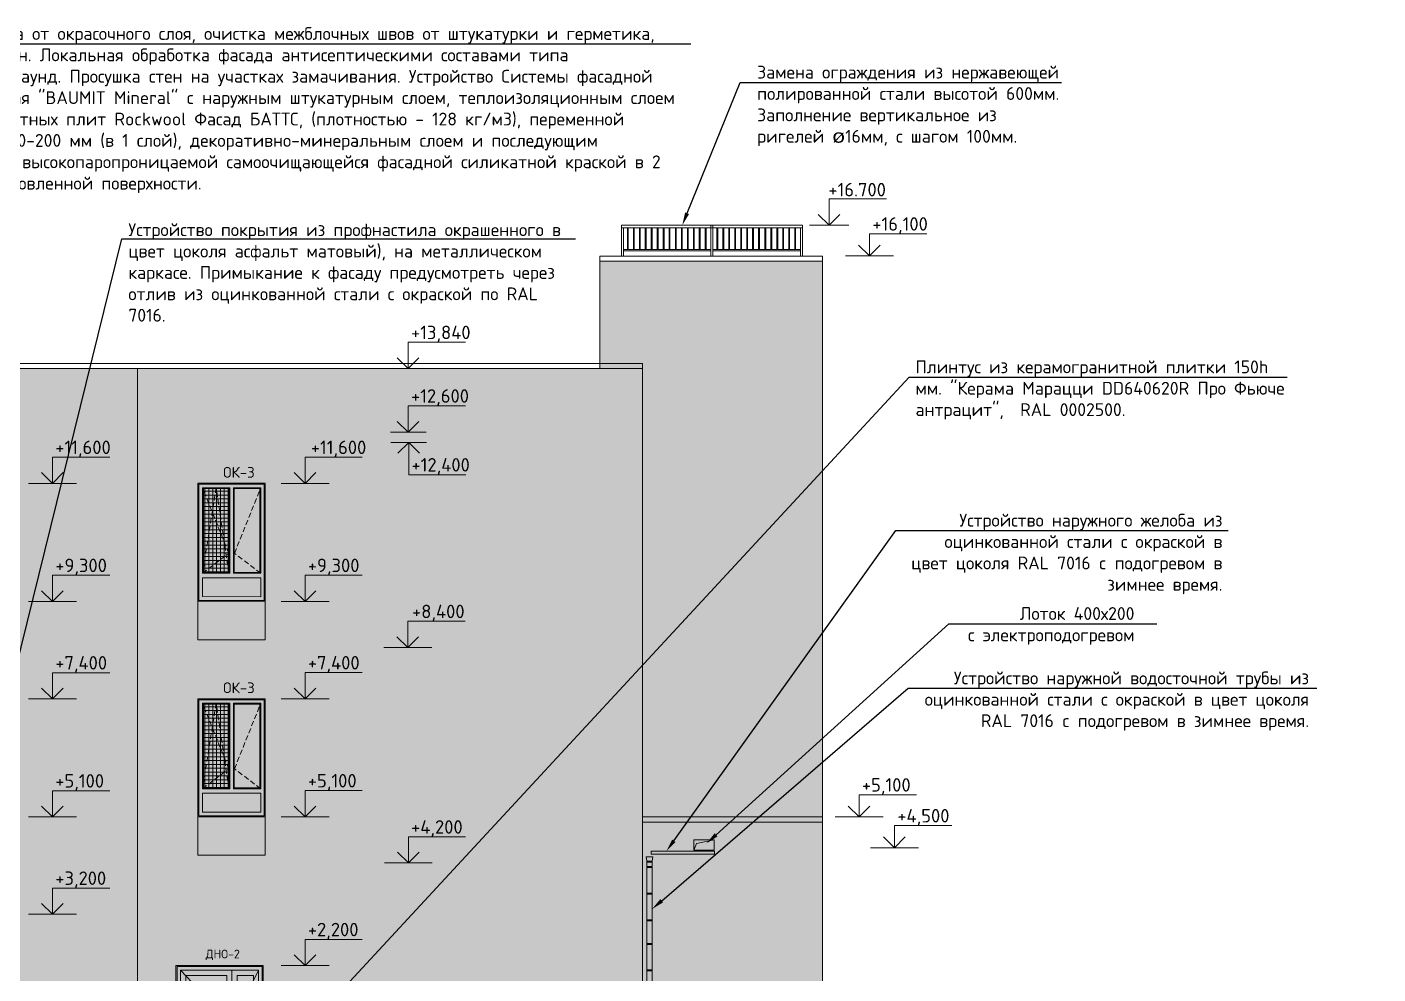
# Model space of a CAD drawing. Header units: millimetres. Extents: x -136099598 to 9192475, y 0 to 779331.
# Drawn here: x 70932 to 97258, y 290590 to 309047 of the extents above; entities that cross this region are included whole.
import ezdxf
from ezdxf import colors
from ezdxf.entities.mleader import LeaderData, LeaderLine
from ezdxf.math import Vec2, Vec3

# ---------------------------------------------------------------- set-up
doc = ezdxf.new("R2010")
doc.units = ezdxf.units.MM
doc.header["$MEASUREMENT"] = 0
doc.linetypes.add('ADSK_Штриховая_ш2 п1', pattern=[3, 2, -1])
doc.layers.get('0').update_dxf_attribs({"color": 250, "lineweight": 9})
for name, color, linetype, lineweight, true_color in [('!_Окно_00_Штрих_Стекло', 7, 'Continuous', 0, 0x737373), ('RAL 000 80 00', 7, 'Continuous', 0, 0xb9b8b6), ('RAL 100 6030', 7, 'Continuous', 0, 0x989057), ('RAL 7016', 7, 'Continuous', 0, 0x383e42), ('RAL 90 10', 7, 'Continuous', 0, 0xf1ece1)]:
    doc.layers.add(name, color=color, linetype=linetype, lineweight=lineweight, true_color=true_color)
for name, color, linetype in [('PDF _0', 7, 'Continuous'), ('PDF _PDF _0', 7, 'Continuous'), ('PDF _Текст', 7, 'Continuous')]:
    doc.layers.add(name, color=color, linetype=linetype)
for name, color, linetype, lineweight in [('АР-Выноски', 5, 'Continuous', 5), ('Ограждение', 250, 'Continuous', 9), ('Подвал', 250, 'ADSK_Штриховая_ш2 п1', 30), ('СТЕНЫ кирпич ЛИДЕР', 250, 'Continuous', 15), ('фасады', 7, 'Continuous', 9), ('Элементы узлов', 7, 'Continuous', 5)]:
    doc.layers.add(name, color=color, linetype=linetype, lineweight=lineweight)
doc.styles.add('ICOCPEUR', font='isocpeur.ttf')
doc.styles.add('PDF ISOCPEUR', font='isocpeur.ttf')

# ---------------------------------------------------------------- blocks, each defined once
blk = doc.blocks.new('A$Cb9b29b39')
at = {"layer": '!_Окно_00_Штрих_Стекло'}
h = blk.add_hatch(color=256, dxfattribs=at)
h.dxf.hatch_style = 1
h.set_gradient(color1=(70, 92, 124), color2=(219, 225, 235), name='CURVED')
h.paths.add_polyline_path([(105, 2196), (601, 2196), (601, 564), (105, 564)])
h.paths.add_polyline_path([(1208, 2196), (707, 2195), (707, 563), (1208, 564)])
h.paths.add_polyline_path([(90, 460), (1222, 458), (1221, 89), (90, 91)])
at = {"layer": 'PDF _PDF _0', "lineweight": 0, "true_color": 0x636466}
h = blk.add_hatch(dxfattribs=at)
h.set_pattern_fill('ANSI37', color=251, scale=600, angle=135)
h.paths.add_polyline_path([(601, 564), (601, 2197), (105, 2196), (105, 563)])
at = {"layer": 'RAL 7016'}
h = blk.add_hatch(color=256, dxfattribs=at)
h.dxf.hatch_style = 1
h.paths.add_polyline_path([(1312, 2301), (0, 2301), (0, 0), (1312, 0)])
h.paths.add_polyline_path([(707, 2196), (1207, 2196), (1208, 564), (707, 563)], flags=16)
h.paths.add_polyline_path([(601, 2196), (601, 564), (105, 564), (105, 2196)], flags=16)
h.paths.add_polyline_path([(1222, 458), (1222, 89), (90, 91), (90, 460)], flags=16)
at = {"layer": 'PDF _0', "linetype": 'ADSK_Штриховая_ш2 п1', "lineweight": 0, "ltscale": 50}
for points in [[(601, 548), (355, 2213), (89, 548), (601, 935), (89, 2213)], [(711, 548), (969, 548), (1223, 548), (711, 935), (1223, 2213)]]:
    blk.add_lwpolyline(points, dxfattribs=at)
at = {"layer": 'PDF _PDF _0', "lineweight": 0}
for points in [[(0, 0), (1312, 0), (1312, 2301), (0, 2301)], [(20, 18), (1292, 18), (1292, 2281), (20, 2281)], [(89, 548), (621, 548), (621, 2213), (89, 2213)], [(105, 563), (601, 564), (601, 2197), (105, 2196)], [(1223, 548), (691, 548), (691, 2213), (1223, 2213)], [(707, 563), (1208, 564), (1208, 2197), (707, 2196)], [(1222, 88), (90, 92), (90, 459), (1222, 459)]]:
    blk.add_lwpolyline(points, close=True, dxfattribs=at)
at = {"layer": 'PDF _Текст', "lineweight": 0, "insert": (490, 2409), "char_height": 210, "attachment_point": 7, "style": 'PDF ISOCPEUR'}
blk.add_mtext('ОК-3', dxfattribs=at)
blk = doc.blocks.new('A$C3735e77a')
at = {"layer": 'RAL 100 6030'}
h = blk.add_hatch(color=256, dxfattribs=at)
h.dxf.hatch_style = 1
h.paths.add_polyline_path([(1312, 0), (0, 0), (0, -748), (1312, -748)])
at = {"layer": 'СТЕНЫ кирпич ЛИДЕР', "ltscale": 100}
blk.add_lwpolyline([(0, 0), (1312, 0), (1312, -748), (0, -748)], close=True, dxfattribs=at)
blk = doc.blocks.new('A$Caa97832a')
at = {"layer": 'PDF _0', "lineweight": 0}
for p, q in [((0, 9399), (935, 9399)), ((0, 7098), (935, 7098)), ((0, 5202), (935, 5202)), ((0, 2901), (935, 2901)), ((0, 0), (935, 0))]:
    blk.add_line(p, q, dxfattribs=at)
for points in [[(1583, 9909), (467, 9909), (467, 9399), (254, 9608), (467, 9399), (676, 9608)], [(467, 9399), (467, 9909), (1583, 9909)], [(1583, 7608), (467, 7608), (467, 7098), (254, 7307), (467, 7098), (676, 7307)], [(1583, 5711), (467, 5711), (467, 5202), (254, 5410), (467, 5202), (676, 5410)], [(467, 5202), (467, 5711), (1583, 5711)], [(1583, 3411), (467, 3411), (467, 2901), (254, 3110), (467, 2901), (676, 3110)], [(1583, 510), (467, 510), (467, 0), (254, 209), (467, 0), (676, 209)]]:
    blk.add_lwpolyline(points, dxfattribs=at)
at = {"layer": 'PDF _0', "color": 251, "lineweight": 0, "true_color": 0x626366, "transparency": 33554559}
blk.add_solid([(558, 6046), (558, 6046), (460, 6046)], dxfattribs=at)
at = {"layer": 'PDF _0', "lineweight": 0, "char_height": 262.5, "attachment_point": 7, "style": 'PDF ISOCPEUR'}
for s, insert in [('+11,600', (580, 9909)), ('+9,300', (522, 7608)), ('+7,400', (522, 5711)), ('+5,100', (522, 3411)), ('+2,200', (522, 510))]:
    blk.add_mtext(s, dxfattribs=dict(at, insert=insert))
blk = doc.blocks.new('A$C6bea7679')
at = {"layer": 'PDF _0', "lineweight": 0}
for p, q in [((-649, 11599), (286, 11599)), ((-649, 9298), (286, 9298)), ((-649, 7399), (286, 7399)), ((-649, 5098), (286, 5098)), ((-649, 3201), (286, 3201)), ((-649, 900), (286, 900))]:
    blk.add_line(p, q, dxfattribs=at)
for points in [[(934, 12109), (-181, 12109), (-181, 11599), (-395, 11808), (-181, 11599), (28, 11808)], [(-181, 11599), (-181, 12109), (934, 12109)], [(934, 9808), (-181, 9808), (-181, 9298), (-395, 9507), (-181, 9298), (28, 9507)], [(934, 7909), (-181, 7909), (-181, 7399), (-395, 7608), (-181, 7399), (28, 7608)], [(-181, 7399), (-181, 7909), (934, 7909)], [(934, 5608), (-181, 5608), (-181, 5098), (-395, 5307), (-181, 5098), (28, 5307)], [(934, 3711), (-181, 3711), (-181, 3201), (-395, 3410), (-181, 3201), (28, 3410)], [(-181, 3201), (-181, 3711), (934, 3711)], [(934, 1410), (-181, 1410), (-181, 900), (-395, 1109), (-181, 900), (28, 1109)]]:
    blk.add_lwpolyline(points, dxfattribs=at)
at = {"layer": 'PDF _0', "color": 251, "lineweight": 0, "true_color": 0x626366, "transparency": 33554559}
blk.add_solid([(-91, 8244), (-91, 8244), (-189, 8244)], dxfattribs=at)
at = {"layer": 'PDF _0', "lineweight": 0, "char_height": 262.5, "attachment_point": 7, "style": 'PDF ISOCPEUR'}
for s, insert in [('+11,600', (-127, 12109)), ('+9,300', (-127, 9808)), ('+7,400', (-127, 7909)), ('+5,100', (-127, 5608)), ('+3,200', (-127, 3711)), ('+0,900', (-127, 1410))]:
    blk.add_mtext(s, dxfattribs=dict(at, insert=insert))
blk = doc.blocks.new('A$C64bd8b5f')
at = {"ltscale": 150}
blk.add_line((1781, 550), (1781, 601), dxfattribs=at)
at = {"layer": 'Ограждение'}
for points in [[(1781, 601), (0, 601)], [(0, 550), (0, 600)], [(1781, 550), (0, 550)], [(38, 0), (38, 550), (0, 550), (0, 0), (38, 0)], [(116, 125), (116, 550)], [(132, 550), (132, 125), (132, 125)], [(232, 125), (232, 550)], [(248, 550), (248, 125), (248, 125)], [(348, 125), (348, 550)], [(364, 550), (364, 125), (364, 125)], [(464, 125), (464, 550)], [(480, 550), (480, 125), (480, 125)], [(580, 125), (580, 550)], [(596, 550), (596, 125), (596, 125)], [(696, 125), (696, 550)], [(712, 550), (712, 125), (712, 125)], [(812, 125), (812, 550)], [(828, 550), (828, 125), (828, 125)], [(928, 125), (928, 550)], [(944, 550), (944, 125), (944, 125)], [(1052, 125), (1052, 550)], [(1068, 550), (1068, 125), (1068, 125)], [(1168, 125), (1168, 550)], [(1184, 550), (1184, 125), (1184, 125)], [(1284, 125), (1284, 550)], [(1300, 550), (1300, 125), (1300, 125)], [(1400, 125), (1400, 550)], [(1416, 550), (1416, 125), (1416, 125)], [(1516, 125), (1516, 550)], [(1532, 550), (1532, 125), (1532, 125)], [(1632, 125), (1632, 550)], [(1648, 550), (1648, 125), (1648, 125)], [(1781, 0), (1781, 550), (1743, 550), (1743, 0), (1781, 0)], [(1743, 100), (38, 100), (38, 125), (1743, 125)]]:
    blk.add_lwpolyline(points, dxfattribs=at)
blk = doc.blocks.new('A$C9a798ee3')
at = {"layer": 'Элементы узлов', "true_color": 0x383e42}
h = blk.add_hatch(color=250, dxfattribs=at)
edge = h.paths.add_edge_path()
edge.add_arc((-336, -4890), 50, 1.7577, 180)
edge.add_line((-386, -4890), (-386, -1882))
edge.add_line((-386, -1882), (-386, -1879))
edge.add_line((-386, -1879), (-386, -872))
edge.add_line((-386, -872), (-386, 240))
edge.add_line((-386, 240), (-401, 328))
edge.add_line((-401, 328), (-271, 328))
edge.add_line((-271, 328), (-286, 240))
edge.add_line((-286, 240), (-286, -872))
edge.add_line((-286, -872), (-286, -4888))
edge.add_line((-286, -4888), (-286, -4888))
at = {"ltscale": 150}
blk.add_lwpolyline([(-386, -4891), (-386, -4891), (-386, 240), (-286, 240), (-286, -4889), (-286, -4889)], dxfattribs=at)
blk.add_circle((-336, -4890), 50, dxfattribs=at)
at = {"layer": 'фасады', "ltscale": 100}
for points in [[(-271, 328), (-401, 328)], [(-401, 328), (-386, 240)], [(-271, 328), (-286, 240)], [(-271, 328), (-286, 240)], [(-286, 240), (-386, 240)], [(-286, 220), (-386, 220)], [(-286, 136), (-386, 136)], [(-286, 116), (-386, 116)], [(-286, -384), (-386, -384)], [(-286, -404), (-386, -404)], [(-286, -904), (-386, -904)], [(-286, -924), (-386, -924)], [(-286, -1365), (-386, -1365)], [(-286, -1385), (-386, -1385)], [(-286, -1879), (-386, -1879)], [(-286, -1899), (-386, -1899)], [(-286, -2343), (-386, -2343)], [(-286, -2363), (-386, -2363)], [(-286, -2817), (-386, -2817)], [(-286, -2837), (-386, -2837)], [(-286, -3239), (-386, -3239)], [(-286, -3259), (-386, -3259)], [(-286, -3651), (-386, -3651)], [(-286, -3671), (-386, -3671)], [(-286, -4063), (-386, -4063)], [(-286, -4083), (-386, -4083)], [(-286, -4474), (-386, -4474)], [(-286, -4494), (-386, -4494)]]:
    blk.add_lwpolyline(points, dxfattribs=at)
blk = doc.blocks.new('A$C109920eb')
at = {"layer": '!_Окно_00_Штрих_Стекло'}
h = blk.add_hatch(color=256, dxfattribs=at)
h.dxf.hatch_style = 1
h.set_gradient(color1=(70, 92, 124), color2=(219, 225, 235), name='CURVED')
h.paths.add_polyline_path([(1686, 2024), (383, 2024), (383, 224), (1688, 224)])
at = {"layer": 'RAL 7016', "ltscale": 100, "transparency": 33554687}
h = blk.add_hatch(color=256, dxfattribs=at)
h.dxf.hatch_style = 1
h.paths.add_polyline_path([(1878, 2214), (178, 2214), (178, 14), (1878, 14)])
h.paths.add_polyline_path([(1686, 2024), (1686, 224), (384, 223), (381, 2024)], flags=16)
h = blk.add_hatch(color=256, dxfattribs=at)
h.dxf.hatch_style = 1
h.paths.add_polyline_path([(1368, 2035), (1168, 2035), (1168, 224), (1368, 224)])
h = blk.add_hatch(color=256, dxfattribs=at)
h.dxf.hatch_style = 1
h.paths.add_polyline_path([(1196, 1164), (1218, 1164, 1), (1218, 1184), (1196, 1184, -4.581742)])
h.paths.add_polyline_path([(1183, 1184), (1218, 1184, -1), (1218, 1164), (1183, 1164)])
h.paths.add_polyline_path([(1172, 1184), (1183, 1184), (1183, 1174)], flags=17)
h.paths.add_polyline_path([(1183, 1174), (1183, 1164), (1174, 1164)], flags=17)
h.paths.add_polyline_path([(1068, 1184), (1172, 1184), (1183, 1174), (1174, 1164), (1068, 1164, -1)])
for p, q in [((1233, 1184, -1), (1068, 1184, -1)), ((1233, 1164, -1), (1068, 1164, -1))]:
    blk.add_line(p, q)
at = {"ltscale": 150}
blk.add_line((1878, 14, -1), (178, 14, -1), dxfattribs=at)
at = {"elevation": -1}
for points in [[(1878, 14), (1878, 2214), (178, 2214), (178, 14)], [(1858, 14), (1858, 2194), (198, 2194), (198, 14)], [(268, 24), (268, 2124), (1268, 2124), (1268, 24)], [(1788, 24), (1788, 2124), (1268, 2124), (1268, 24)]]:
    blk.add_lwpolyline(points, dxfattribs=at)
at = {"ltscale": 100, "elevation": -1}
for points in [[(1788, 2194), (268, 2194)], [(1788, 24), (268, 24)]]:
    blk.add_lwpolyline(points, dxfattribs=at)
at = {"ltscale": 50, "elevation": -1}
for points in [[(268, 24), (1268, 1064), (268, 2124)], [(1788, 24), (1268, 1064), (1788, 2124)]]:
    blk.add_lwpolyline(points, dxfattribs=at)
at = {"ltscale": 100, "elevation": -1}
blk.add_lwpolyline([(1788, 24), (268, 24), (268, 2124), (1788, 2124)], close=True, dxfattribs=at)
at = {"ltscale": 150, "elevation": -1}
for points in [[(368, 224), (1168, 224), (1168, 2024), (368, 2024)], [(1686, 224), (1368, 224), (1368, 2024), (1686, 2024)]]:
    blk.add_lwpolyline(points, close=True, dxfattribs=at)
for centre, radius in [((1233, 1074, -1), 19), ((1233, 1081, -1), 7.5)]:
    blk.add_circle(centre, radius)
for centre, radius, start, end in [((1068, 1174, -1), 10, 90, 270), ((1233, 1174, -1), 24, 204.6243, 155.3757), ((1233, 1174, -1), 10, 270, 90)]:
    blk.add_arc(centre, radius, start, end)
at = {"layer": 'PDF _0', "lineweight": 0, "insert": (757, 2320), "char_height": 169.2, "attachment_point": 7, "style": 'PDF ISOCPEUR'}
blk.add_mtext('ДНО-2', dxfattribs=at)

msp = doc.modelspace()

# ---------------------------------------------------------------- hatches: boundary and pattern name
at = {"layer": 'RAL 000 80 00'}
h = msp.add_hatch(color=256, dxfattribs=at)
h.dxf.hatch_style = 1
h.paths.add_polyline_path([(86433.5, 304484), (82093.5, 304484), (82093.5, 302392), (82925.1, 302392), (82924.9, 288553.5), (83793, 288553.6), (83811.4, 288553.6), (86433.5, 288553.6)])
at = {"layer": 'RAL 90 10', "ltscale": 100, "transparency": 33554687}
h = msp.add_hatch(color=256, dxfattribs=at)
h.dxf.hatch_style = 1
h.paths.add_polyline_path([(82925.1, 302392), (69953.5, 302392), (69953.5, 288553.6), (82924.9, 288553.6)])
at = {"layer": 'Элементы узлов', "true_color": 0x383e42}
msp.add_hatch(color=250, dxfattribs=at).paths.add_polyline_path([(83095.8, 292982.5), (84327.5, 292982.6), (84327.7, 292927.5), (83095.8, 292927.4)])

# ---------------------------------------------------------------- linework, layer by layer
at = {"ltscale": 150}
for p, q in [((82093.5, 304484, 0.4), (82093.5, 302392)), ((86433.5, 287264.2, 0), (86433.5, 304484, 0.4)), ((73083.5, 286972.4, 0.1), (73083.5, 302392, -1.1)), ((82924.9, 286836.1, 0), (82925.1, 302392, -0.4))]:
    msp.add_line(p, q, dxfattribs=at)
msp.add_lwpolyline([(82093.5, 304583.9), (86433.5, 304583.9), (86433.5, 304484), (82093.5, 304484)], close=True, dxfattribs=at)
for points, elevation in [([(54508.5, 302491.9), (82925.1, 302491.9), (82925.1, 302392), (54508.5, 302392)], -0.4), ([(82925, 293651.2), (86433.5, 293651.2), (86433.5, 293551.2), (82925, 293551.2)], -0.2), ([(83924.5, 293000.3), (84324.6, 293000.3), (84324.6, 293201.8), (83924.5, 293201.8)], -0.2), ([(83095.8, 292982.5), (84327.6, 292982.6), (84327.6, 292927.4), (83095.8, 292927.4)], -0.2)]:
    msp.add_lwpolyline(points, close=True, dxfattribs=dict(at, elevation=elevation))
at = {"ltscale": 150, "elevation": -0.2}
msp.add_lwpolyline([(83924.5, 293000.3), (83977.8, 293134.7), (84324.6, 293201.8)], dxfattribs=at)
at = {"layer": 'PDF _0', "lineweight": 0}
for p, q in [((86182.5, 305186.3), (86945.3, 305186.3)), ((86883.1, 304585.5), (87818.1, 304585.5)), ((77781.4, 302392), (78716.4, 302392)), ((77894.1, 302392, -0.8), (78829.1, 302392, -0.8)), ((78015.7, 301152, -1.9), (78707.4, 301152, -0.6)), ((78024.7, 300952, -1.3), (78716.4, 300952)), ((77883.9, 296953.7, -0.4), (78818.9, 296953.7, -0.4)), ((86679.1, 293651.9, 0), (87614.1, 293651.9, 0)), ((87369.6, 293051.2, 0), (88304.6, 293051.2, 0)), ((77895.3, 292753.5, -0.4), (78830.3, 292753.5, -0.4))]:
    msp.add_line(p, q, dxfattribs=at)
for points in [[(87679.6, 305696.3), (86563.9, 305696.3), (86563.9, 305186.3), (86350.5, 305395.3), (86563.9, 305186.3), (86772.8, 305395.3)], [(88466.3, 305016.9), (87350.6, 305016.9), (87350.6, 304585.5), (87137.3, 304794.5), (87350.6, 304585.5), (87559.6, 304794.5)]]:
    msp.add_lwpolyline(points, dxfattribs=at)
for points, elevation in [([(79477.3, 302901.9), (78361.6, 302901.9), (78361.6, 302392), (78148.2, 302600.9), (78361.6, 302392), (78570.5, 302600.9)], -0.8), ([(78361.6, 302392), (78361.6, 302901.9), (79477.3, 302901.9)], -0.8), ([(79477.3, 301661.9), (78361.6, 301661.9), (78361.6, 301152), (78148.2, 301360.9), (78361.6, 301152), (78570.5, 301360.9)], -1.3), ([(79486.3, 300318.2), (78370.6, 300318.2), (78370.6, 300952), (78157.2, 300743.1), (78370.6, 300952), (78579.5, 300743.1)], -0.6), ([(79467.1, 297463.6), (78351.4, 297463.6), (78351.4, 296953.7), (78138.1, 297162.6), (78351.4, 296953.7), (78560.3, 297162.6)], -0.4), ([(88262.3, 294083.2), (87146.6, 294083.2), (87146.6, 293651.9), (86933.2, 293860.8), (87146.6, 293651.9), (87355.5, 293860.8)], 0), ([(88952.8, 293482.5), (87837.1, 293482.5), (87837.1, 293051.2), (87623.7, 293260.1), (87837.1, 293051.2), (88046, 293260.1)], 0), ([(79478.5, 293263.4), (78362.8, 293263.4), (78362.8, 292753.5), (78149.5, 292962.4), (78362.8, 292753.5), (78571.7, 292962.4)], -0.4)]:
    msp.add_lwpolyline(points, dxfattribs=dict(at, elevation=elevation))

# ---------------------------------------------------------------- block references
at = {"ltscale": 150}
for name, p in [('A$C64bd8b5f', (82517, 304583.9)), ('A$C64bd8b5f', (84260.2, 304583.6)), ('A$C6bea7679', (71610.1, 288553.6)), ('A$Caa97832a', (75882.7, 290753.5)), ('A$C3735e77a', (74263.5, 297853.5, 0)), ('A$C3735e77a', (74263.5, 293653.8, 0)), ('A$C9a798ee3', (83398.5, 292547.5))]:
    msp.add_blockref(name, p, dxfattribs=at)
at = {"color": 18, "ltscale": 150, "true_color": 0x000000}
msp.add_blockref('A$C109920eb', (73657.2, 288539.5, 0.7), dxfattribs=at)
at = {"layer": 'Подвал', "ltscale": 150}
for p in [(74263.5, 297853.5, 0), (74263.5, 293653.8, 0)]:
    msp.add_blockref('A$Cb9b29b39', p, dxfattribs=at)

# ---------------------------------------------------------------- texts
at = {"layer": 'PDF _0', "color": 18, "lineweight": 0, "true_color": 0x000000, "char_height": 262.49, "style": 'PDF ISOCPEUR'}
for s, insert, attachment_point in [('+16.700', (86548, 305746.3), 7), ('+16,100', (87404.8, 305016.9), 7), ('+13,840', (78415.7, 302901.9, -0.8), 7), ('+12,600', (78415.7, 301663.5, -0.8), 7), ('+12,400', (78424.7, 300645.2, -0.6), 1), ('+8,400', (78435.4, 297463.6, -0.4), 7), ('+5,100', (87200.7, 294083.2, 0), 7), ('+4,500', (87891.2, 293482.5, 0), 7), ('+4,200', (78417, 293263.4, -0.4), 7)]:
    msp.add_mtext(s, dxfattribs=dict(at, insert=insert, attachment_point=attachment_point))

# ---------------------------------------------------------------- leaders
at = {"layer": 'АР-Выноски'}
ml = msp.add_multileader_mtext('Standard', dxfattribs=at)
ml.set_content('\\A1;Очистка фасада от окрасочного слоя, очистка межблочных швов от штукатурки и герметика, заделка трещин. Локальная обработка фасада антисептическими составами типа Картоцид-компаунд. Просушка стен на участках замачивания. Устройство Системы фасадной композиционная "BAUMIT Mineral" c наружным штукатурным слоем, теплоизоляционным слоем из минераловатных плит Rockwool Фасад БАТТС, (плотностью - 128 кг/м3), переменной толщиной - 100-200 мм (в 1 слой), декоративно-минеральным слоем и последующим окрашиванием высокопаропроницаемой самоочищающейся фасадной силикатной краской в 2 слоя по подготовленной поверхности. ', color=256, style='ICOCPEUR')
ml.set_leader_properties(color=256)
ml.build(insert=Vec2(0, 0))
ml.multileader.update_dxf_attribs({"text_left_attachment_type": 6, "text_right_attachment_type": 6, "dogleg_length": 100, "arrow_head_size": 250})
ctx = ml.context
ctx.base_point, ctx.char_height, ctx.arrow_head_size, ctx.landing_gap_size, ctx.plane_origin = Vec3(68376.4, 308720.6, -1), 250, 250, 25, Vec3(67770.2, 304582.3, -1)
ctx.left_attachment, ctx.right_attachment = 6, 6
notes = []
notes.append((ctx, [(1, (1, 1, 0), (68276.4, 308720.6, -1), (1, 0), 100, [(0, [(66442.4, 301511, -1)], 0, [])])]))
ctx.mtext.insert, ctx.mtext.width, ctx.mtext.defined_height, ctx.mtext.flow_direction = Vec3(68401.4, 309045.6, -1), 15311.283, 4711.2, 5
ml = msp.add_multileader_mtext('Standard', dxfattribs=at)
ml.set_content('\\A1;Замена ограждения из нержавеющей полированной стали высотой 600мм. Заполнение вертикальное из ригелей {\\fISOCTEUR|b0|i0|c204|p49;ø}16мм, с шагом 100мм.  ', color=256, style='ICOCPEUR')
ml.set_leader_properties()
ml.build(insert=Vec2(0, 0))
ml.multileader.update_dxf_attribs({"text_left_attachment_type": 6, "text_right_attachment_type": 6, "dogleg_length": 100, "arrow_head_size": 250})
ctx = ml.context
ctx.base_point, ctx.char_height, ctx.arrow_head_size, ctx.landing_gap_size, ctx.plane_origin = Vec3(85135, 307967.7), 250, 250, 25, Vec3(79331.1, 292712.5)
ctx.left_attachment, ctx.right_attachment = 6, 6
notes.append((ctx, [(1, (1, 1, 0), (84825.9, 307967.7), (1, 0), 309.1, [(1, [(83701, 305184.7)], 0, [])])]))
ctx.mtext.insert, ctx.mtext.width, ctx.mtext.defined_height, ctx.mtext.flow_direction = Vec3(85160, 308292.7), 5873.608, 1908.1, 5
ml = msp.add_multileader_mtext('Standard', dxfattribs=at)
ml.set_content('Устройство покрытия из профнастила окрашенного в цвет цоколя асфальт матовый), на металлическом каркасе. Примыкание к фасаду предусмотреть через отлив из оцинкованной стали с окраской по RAL 7016.', color=256, style='ICOCPEUR')
ml.set_leader_properties()
ml.build(insert=Vec2(0, 0))
ml.multileader.update_dxf_attribs({"text_left_attachment_type": 6, "text_right_attachment_type": 6, "dogleg_length": 100, "arrow_head_size": 250})
ctx = ml.context
ctx.base_point, ctx.char_height, ctx.arrow_head_size, ctx.landing_gap_size, ctx.plane_origin = Vec3(72881.7, 304921.6, -0.2), 250, 250, 25, Vec3(74241.7, 290457.5, -0.2)
ctx.left_attachment, ctx.right_attachment = 6, 6
notes.append((ctx, [(1, (1, 1, 0), (72781.7, 304921.6, -0.2), (1, 0), 100, [(0, [(69246.7, 290602.4, -0.2)], 0, [])])]))
ctx.mtext.insert, ctx.mtext.width, ctx.mtext.defined_height, ctx.mtext.flow_direction = Vec3(72906.7, 305221.6, -0.2), 8625.305, 230, 5
ml = msp.add_multileader_mtext('Standard', dxfattribs=at)
ml.set_content('\\A1;Плинтус из керамогранитной плитки 150h мм. "Керама Марацци DD640620R Про Фьюче антрацит", {\\A0; RAL 0002500}.', color=256, style='ICOCPEUR')
ml.set_leader_properties()
ml.build(insert=Vec2(0, 0))
ml.multileader.update_dxf_attribs({"text_left_attachment_type": 6, "text_right_attachment_type": 6, "dogleg_length": 100, "arrow_head_size": 250})
ctx = ml.context
ctx.base_point, ctx.char_height, ctx.arrow_head_size, ctx.landing_gap_size, ctx.plane_origin = Vec3(88220.6, 302223.1), 250, 250, 25, Vec3(63788.9, 286909.8)
ctx.left_attachment, ctx.right_attachment = 6, 6
notes.append((ctx, [(1, (1, 1, 0), (88120.6, 302223.1), (1, 0), 100, [(0, [(75586.7, 288676.2)], 0, [])])]))
ctx.mtext.insert, ctx.mtext.width, ctx.mtext.flow_direction = Vec3(88245.6, 302548.1), 7172.782, 5
ml = msp.add_multileader_mtext('Standard', dxfattribs=at)
ml.set_content('\\A1;Устройство наружного желоба из оцинкованной стали с окраской в цвет цоколя RAL 7016 c подогревом в зимнее время. ', color=256, style='ICOCPEUR')
ml.set_leader_properties()
ml.build(insert=Vec2(0, 0))
ml.multileader.update_dxf_attribs({"text_left_attachment_type": 6, "text_right_attachment_type": 6, "dogleg_length": 100, "arrow_head_size": 250})
ctx = ml.context
ctx.base_point, ctx.char_height, ctx.arrow_head_size, ctx.landing_gap_size, ctx.plane_origin, ctx.plane_x_axis, ctx.plane_y_axis = Vec3(88152.4, 299234.5, -0.2), 250, 250, 25, Vec3(90804.9, 280310.4, -0.2), Vec3(1, -0.0000456), Vec3(0.0000456, 1)
ctx.left_attachment, ctx.right_attachment, ctx.text_align_type = 6, 6, 2
notes.append((ctx, [(1, (1, 1, 0), (87863.1, 299234.5, -0.2), (1, -0.0000456), 289.2, [(1, [(83391.3, 292982.5, -0.2)], 0, [])])]))
ctx.mtext.insert, ctx.mtext.text_direction, ctx.mtext.rotation, ctx.mtext.width, ctx.mtext.defined_height, ctx.mtext.alignment, ctx.mtext.flow_direction = Vec3(94227.4, 299559.2, -0.2), Vec3(1, -0.0000456), 6.2831397, 6099.538, 4868.7, 3, 5
ml = msp.add_multileader_mtext('Standard', dxfattribs=at)
ml.set_content('\\A1;Лоток 400х200\\Pс электроподогревом ', color=256, style='ICOCPEUR')
ml.set_leader_properties()
ml.build(insert=Vec2(0, 0))
ml.multileader.update_dxf_attribs({"text_left_attachment_type": 6, "text_right_attachment_type": 6, "dogleg_length": 100, "arrow_head_size": 250})
ctx = ml.context
ctx.base_point, ctx.char_height, ctx.arrow_head_size, ctx.landing_gap_size, ctx.plane_origin, ctx.plane_x_axis, ctx.plane_y_axis = Vec3(89187.3, 297415.8, -0.2), 250, 250, 25, Vec3(91895.8, 280554.9, -0.2), Vec3(1, -0.0000456), Vec3(0.0000456, 1)
ctx.left_attachment, ctx.right_attachment, ctx.text_align_type = 6, 6, 2
notes.append((ctx, [(1, (1, 1, 0), (88898, 297415.8, -0.2), (1, -0.0000456), 289.2, [(1, [(84174.1, 293134.7, -0.2)], 0, [])])]))
ctx.mtext.insert, ctx.mtext.text_direction, ctx.mtext.rotation, ctx.mtext.width, ctx.mtext.defined_height, ctx.mtext.alignment, ctx.mtext.flow_direction = Vec3(92512.3, 297740.7, -0.2), Vec3(1, -0.0000456), 6.2831397, 6612.832, 1096.4, 3, 5
ml = msp.add_multileader_mtext('Standard', dxfattribs=at)
ml.set_content('\\A1;Устройство наружной водосточной трубы из оцинкованной стали с окраской в цвет цоколя RAL 7016 c подогревом в зимнее время. ', color=256, style='ICOCPEUR')
ml.set_leader_properties()
ml.build(insert=Vec2(0, 0))
ml.multileader.update_dxf_attribs({"text_left_attachment_type": 6, "text_right_attachment_type": 6, "dogleg_length": 100, "arrow_head_size": 250})
ctx = ml.context
ctx.base_point, ctx.char_height, ctx.arrow_head_size, ctx.landing_gap_size, ctx.plane_origin, ctx.plane_x_axis, ctx.plane_y_axis = Vec3(88390.1, 296160), 250, 250, 25, Vec3(91048, 281213.3), Vec3(1, -0.0000456), Vec3(0.0000456, 1)
ctx.left_attachment, ctx.right_attachment, ctx.text_align_type = 6, 6, 2
notes.append((ctx, [(1, (1, 1, 0), (88100.9, 296160), (1, -0.0000456), 289.2, [(1, [(83112.2, 291855.2)], 0, [])])]))
ctx.mtext.insert, ctx.mtext.text_direction, ctx.mtext.rotation, ctx.mtext.width, ctx.mtext.defined_height, ctx.mtext.alignment, ctx.mtext.flow_direction = Vec3(95915.1, 296484.7), Vec3(1, -0.0000456), 6.2831397, 7577.415, 1608.9, 3, 5
for ctx, leaders in notes:
    for number, flags, end, landing, length, lines in leaders:
        leader = LeaderData()
        leader.index, (leader.has_last_leader_line, leader.has_dogleg_vector, leader.attachment_direction) = number, flags
        leader.last_leader_point, leader.dogleg_vector, leader.dogleg_length = Vec3(end), Vec3(landing), length
        for number, points, colour, breaks in lines:
            line = LeaderLine()
            line.index, line.vertices, line.color, line.breaks = number, Vec3.list(points), colors.encode_raw_color(colour), breaks
            leader.lines.append(line)
        ctx.leaders.append(leader)

doc.saveas('drawing.dxf')
